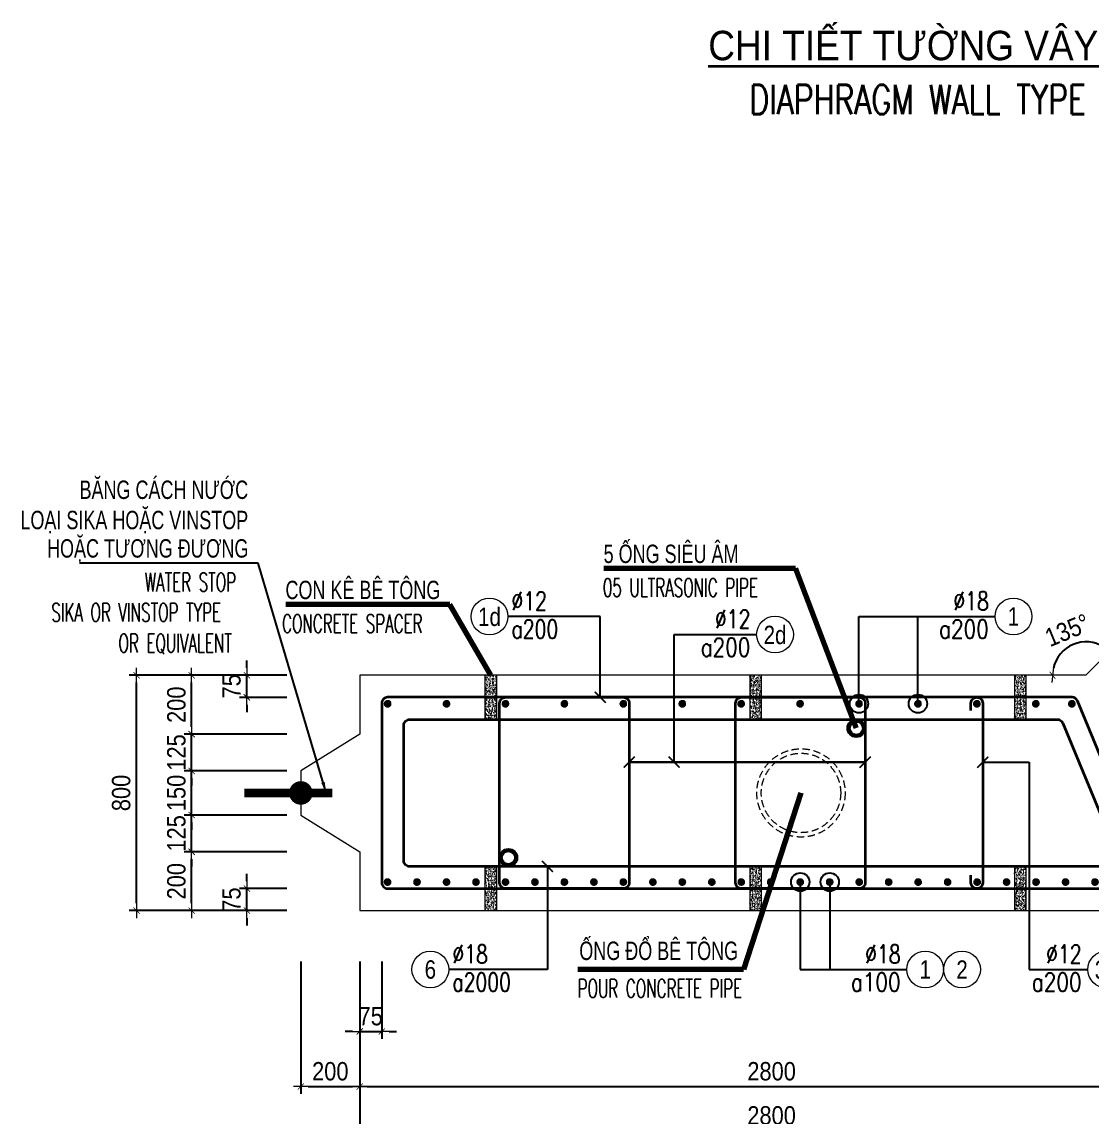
# Model space of a CAD drawing. Header units: millimetres. Extents: x -642477 to 1168880, y -27982 to 330379.
# Drawn here: x 577394 to 588307, y 92384 to 103552 of the extents above; entities that cross this region are included whole.
import ezdxf
from ezdxf.enums import TextEntityAlignment as Align

# ---------------------------------------------------------------- set-up
doc = ezdxf.new("R2010")
doc.units = ezdxf.units.MM
doc.linetypes.add('HIDDEN', pattern=[0.375, 0.25, -0.125])
doc.layers.get('0').update_dxf_attribs({"lineweight": 20})
doc.layers.get('Defpoints').update_dxf_attribs({"color": 151, "lineweight": 9})
for name, color, linetype, lineweight in [('NDC_S_BREAK-LINE', 1, 'Continuous', 15), ('NDC_S_DIAPHGRAM WALL', 3, 'Continuous', 20), ('NDC_S_DIM', 1, 'Continuous', 15), ('NDC_S_ENG TITLE', 3, 'Continuous', 20), ('NDC_S_HATCH MATERIAL', 8, 'Continuous', 13), ('NDC_S_LEADER', 1, 'Continuous', 15), ('NDC_S_LEVEL TEXT', 7, 'Continuous', 20), ('NDC_S_REBAR', 4, 'Continuous', 35), ('NDC_S_VN TEXT', 7, 'Continuous', 20), ('NDC_S_VN TITLE', 6, 'Continuous', 35)]:
    doc.layers.add(name, color=color, linetype=linetype, lineweight=lineweight)
doc.layers.add('NDC_S_REBAR DES.', color=2, linetype='Continuous')
doc.styles.add('ARIAL', font='arial.ttf', dxfattribs={"width": 0.8})
doc.styles.add('NDC_ARIAL', font='arial.ttf', dxfattribs={"width": 0.85})
doc.styles.add('NDC_DIM', font='', dxfattribs={"width": 0.75})
doc.styles.add('NDC_EN TXT', font='romans.shx', dxfattribs={"width": 0.8})
doc.styles.get('NDC_DIM').set_extended_font_data('Dotum')
doc.dimstyles.new('A1-NDC-1-25 (x3)', dxfattribs={"dimscale": 75, "dimtxt": 2.5, "dimasz": 1, "dimexe": 1, "dimexo": 0, "dimgap": 0.8, "dimtad": 1, "dimdec": 0, "dimlfac": 0.333333, "dimdsep": 46, "dimtxsty": 'NDC_ARIAL', "dimblk": 'DIMMARK', "dimcen": 49999.938995, "dimdle": 1.5, "dimclrd": 1, "dimclre": 1, "dimclrt": 3, "dimadec": 0, "dimazin": 0, "dimtfac": 1, "dimtdec": 0, "dimtix": 1, "dimtmove": 2, "dimatfit": 3, "dimfxl": 1, "dimarcsym": 0})
doc.dimstyles.new('NDC_dim_25', dxfattribs={"dimscale": 25, "dimtxt": 2.2, "dimasz": 1.5, "dimexe": 1.5, "dimexo": 2.5, "dimgap": 1, "dimtad": 1, "dimdec": 0, "dimzin": 0, "dimdsep": 46, "dimtxsty": 'NDC_DIM', "dimblk": 'DIMMARK', "dimcen": 0.09, "dimdle": 1.2, "dimclrd": 1, "dimclre": 1, "dimclrt": 3, "dimadec": 0, "dimazin": 0, "dimtfac": 1, "dimtdec": 0, "dimtix": 1, "dimtofl": 0, "dimtmove": 0, "dimatfit": 3, "dimfxl": 6, "dimfxlon": 1, "dimtolj": 1, "dimtzin": 0, "dimarcsym": 0})

# ---------------------------------------------------------------- blocks, each defined once
blk = doc.blocks.new('DIMMARK')
at = {"layer": 'NDC_S_DIM', "color": 1}
blk.add_line((-1.5, 0), (1, 0), dxfattribs=at)
at = {"layer": 'NDC_S_DIM', "color": 2, "const_width": 0.1}
blk.add_lwpolyline([(-0.424, -0.424), (0.424, 0.424)], dxfattribs=at)
blk = doc.blocks.new('Ong sieu am')
at = {"layer": 'NDC_S_HATCH MATERIAL'}
h = blk.add_hatch(dxfattribs=at)
h.set_pattern_fill('ANSI31', color=256, scale=20)
h.set_pattern_definition([(45, (0, 0), (-1.76776695, 1.76776695), [])])
h.paths.add_polyline_path([(-7119.3, 51158.9, 1), (-7179.3, 51158.9, 1)])
h.paths.add_polyline_path([(-7171.3, 51158.9, -1), (-7127.3, 51158.9, -1)], flags=16)
at = {"layer": 'NDC_S_REBAR DES.'}
for radius in [30, 22]:
    blk.add_circle((-7149.3, 51158.9), radius, dxfattribs=at)
blk = doc.blocks.new('ong do BT')
at = {"layer": 'NDC_S_HATCH MATERIAL', "linetype": 'HIDDEN', "ltscale": 100}
for radius in [150, 135]:
    blk.add_circle((-6323.7, 51237.8), radius, dxfattribs=at)
blk = doc.blocks.new('con ke BT')
at = {"layer": 'NDC_S_HATCH MATERIAL'}
h = blk.add_hatch(dxfattribs=at)
h.set_pattern_fill('AR-CONC', color=256, scale=2)
h.set_pattern_definition([(50, (0, 0), (14.3452037, -1.2550427), [1.5, -16.5]), (355, (0, 0), (-2.7750267, 15.0438427), [1.2, -13.2]), (100.451444, (1.195, -0.105), (11.570177, 13.7888), [1.274804, -14.0228422]), (46.1842, (0, 4), (21.3448266, -3.3103856), [2.25, -24.75]), (96.635635, (1.779, 3.724), (18.693239, 19.482372), [1.912207, -21.034275]), (351.184164, (0, 4), (18.693239, 19.482372), [1.8, -19.8]), (21, (2, 3), (11.938141, -8.0523778), [1.5, -16.5]), (326, (2, 3), (4.8663066, 14.503001), [1.2, -13.2]), (71.451445, (2.995, 2.329), (16.8044475, 6.450623), [1.274804, -14.0228422]), (37.5, (0, 0), (0.2431971, 6.6578771), [0, -13.04, 0, -13.4, 0, -13.25]), (7.5, (0, 0), (5.2613907, 7.8882342), [0, -7.64, 0, -12.74, 0, -5.05]), (327.5, (-4.46, 0), (10.6764487, -0.45109743), [0, -5, 0, -15.6, 0, -20.7]), (317.5, (-6.46, 0), (11.6637234, 2.0020996), [0, -6.5, 0, -10.36, 0, -14.7])])
h.paths.add_polyline_path([(-7076.9, 51430.9), (-7116.9, 51430.9), (-7116.9, 51280.9), (-7076.9, 51280.9)])
at = {"layer": 'NDC_S_BREAK-LINE'}
blk.add_lwpolyline([(-7116.9, 51430.9), (-7116.9, 51280.9), (-7076.9, 51280.9), (-7076.9, 51430.9)], close=True, dxfattribs=at)
blk = doc.blocks.new('*U929')
at = {"layer": 'NDC_S_LEADER', "xscale": 3, "yscale": 3, "zscale": 3}
blk.add_blockref('con ke BT', (21291, -154068), dxfattribs=at)
blk = doc.blocks.new('*U930')
at = {"layer": 'NDC_S_DIM', "color": 0, "linetype": 'ByBlock', "lineweight": -2, "transparency": 16777216}
for p in [(0, 0), (2700, 0), (5400, 0)]:
    blk.add_blockref('*U929', p, dxfattribs=at)
blk = doc.blocks.new('*U931')
at = {"layer": 'NDC_S_LEADER', "xscale": 3, "yscale": 3, "zscale": 3}
blk.add_blockref('con ke BT', (21291, -154068), dxfattribs=at)
blk = doc.blocks.new('*U932')
at = {"layer": 'NDC_S_DIM', "color": 0, "linetype": 'ByBlock', "lineweight": -2, "transparency": 16777216}
for p in [(0, 0), (2700, 0), (5400, 0)]:
    blk.add_blockref('*U931', p, dxfattribs=at)
blk = doc.blocks.new('*U367')
blk.add_circle((-2.5, 0), 2.5)
at = {"layer": 'NDC_S_VN TEXT', "color": 3, "style": 'NDC_EN TXT', "width": 0.75}
for tag, p in [('DK1', (0.5, 0.85)), ('KC1', (0.5, -2.97))]:
    blk.add_attdef(tag, p, '', height=2.5, dxfattribs=at)
at = {"layer": 'NDC_S_VN TEXT', "color": 7, "style": 'ARIAL', "width": 0.8}
blk.add_attdef('SH2', text='', height=2.5, dxfattribs=at).set_placement((-2.5, 0), align=Align.MIDDLE)
blk = doc.blocks.new('*U366')
blk.add_circle((2.5, 0), 2.5)
at = {"layer": 'NDC_S_VN TEXT', "color": 3, "style": 'NDC_EN TXT'}
for tag, width, p in [('DK2', 0.75, (-0.85, 0.85)), ('KC2', 0.8, (-0.85, -2.97))]:
    blk.add_attdef(tag, text='', height=2.5, dxfattribs=dict(at, width=width)).set_placement(p, align=Align.RIGHT)
at = {"layer": 'NDC_S_VN TEXT', "color": 7, "style": 'ARIAL', "width": 0.8}
blk.add_attdef('SH3', text='', height=2.5, dxfattribs=at).set_placement((2.5, 0), align=Align.MIDDLE)
blk = doc.blocks.new('kata_block_THEP')
at = {"layer": 'NDC_S_REBAR', "color": 0}
for p, q in [((-0.5, 0), (0.5, 0)), ((-0.35, 0.35), (0.35, -0.35)), ((0.35, 0.35), (-0.35, -0.35)), ((0, 0.5), (0, -0.5))]:
    blk.add_line(p, q, dxfattribs=at)
at = {"layer": 'NDC_S_REBAR', "color": 0, "const_width": 0.0833}
blk.add_lwpolyline([(-0.5, 0, 1), (0.5, 0, 1), (-0.5, 0, 1)], format="xyb", dxfattribs=at)
blk = doc.blocks.new('*U933')
at = {"layer": 'NDC_S_REBAR', "ltscale": 80, "xscale": 72, "yscale": 72, "zscale": 72}
blk.add_blockref('kata_block_THEP', (0, 0), dxfattribs=at)
blk = doc.blocks.new('*U934')
at = {"layer": 'NDC_S_LEVEL TEXT', "color": 0, "linetype": 'ByBlock', "lineweight": -2, "transparency": 16777216}
for p in [(0, 0), (600.9, 0), (1201.8, 0), (1802.7, 0), (2403.6, 0), (3004.5, 0), (3605.4, 0), (4206.3, 0), (4807.2, 0), (5408.1, 0), (6009, 0), (6609.9, 0)]:
    blk.add_blockref('*U933', p, dxfattribs=at)
blk = doc.blocks.new('*U927')
at = {"layer": 'NDC_S_REBAR', "ltscale": 80, "xscale": 72, "yscale": 72, "zscale": 72}
blk.add_blockref('kata_block_THEP', (0, 0), dxfattribs=at)
blk = doc.blocks.new('*U928')
at = {"layer": 'NDC_S_LEVEL TEXT', "color": 0, "linetype": 'ByBlock', "lineweight": -2, "transparency": 16777216}
for p in [(0, 0), (300.6, 0), (601.2, 0), (901.8, 0), (1202.4, 0), (1503, 0), (1803.6, 0), (2104.2, 0), (2404.8, 0), (2705.4, 0), (3006, 0), (3306.6, 0), (3607.2, 0), (3907.8, 0), (4208.4, 0), (4509, 0), (4809.6, 0), (5110.2, 0), (5410.8, 0), (5711.4, 0), (6012, 0), (6312.6, 0), (6613.2, 0), (6913.8, 0), (7214.4, 0), (7515, 0)]:
    blk.add_blockref('*U927', p, dxfattribs=at)
blk = doc.blocks.new('*D935')
at = {"layer": 'Defpoints', "color": 0, "ltscale": 100, "transparency": 16777216}
for p in [(580839, 93969), (581064, 93969), (581064, 93257)]:
    blk.add_point(p, dxfattribs=at)
at = {"layer": 'NDC_S_DIM', "color": 1, "lineweight": -2, "ltscale": 100, "transparency": 16777216}
for p, q in [((580839, 93969), (580839, 93182)), ((581064, 93969), (581064, 93182)), ((580764, 93257), (580689, 93257)), ((580839, 93257), (581064, 93257)), ((581139, 93257), (581214, 93257))]:
    blk.add_line(p, q, dxfattribs=at)
at = {"layer": 'NDC_S_DIM', "color": 1, "lineweight": -2, "ltscale": 100, "transparency": 16777216, "xscale": 75, "yscale": 75, "zscale": 75}
blk.add_blockref('DIMMARK', (580839, 93257), dxfattribs=at)
at = {"layer": 'NDC_S_DIM', "color": 1, "lineweight": -2, "ltscale": 100, "transparency": 16777216, "xscale": 75, "yscale": 75, "zscale": 75, "rotation": 180}
blk.add_blockref('DIMMARK', (581064, 93257), dxfattribs=at)
at = {"layer": 'NDC_S_DIM', "color": 3, "ltscale": 100, "transparency": 16777216, "insert": (580951, 93412), "char_height": 187.5, "attachment_point": 5, "style": 'NDC_ARIAL'}
blk.add_mtext('75', dxfattribs=at)
blk = doc.blocks.new('*D936')
at = {"layer": 'Defpoints', "color": 0, "ltscale": 100, "transparency": 16777216}
for p in [(580239, 93969), (580839, 93969), (580839, 92695)]:
    blk.add_point(p, dxfattribs=at)
at = {"layer": 'NDC_S_DIM', "color": 1, "lineweight": -2, "ltscale": 100, "transparency": 16777216}
for p, q in [((580239, 93969), (580239, 92620)), ((580839, 93969), (580839, 92620)), ((580314, 92695), (580764, 92695))]:
    blk.add_line(p, q, dxfattribs=at)
at = {"layer": 'NDC_S_DIM', "color": 1, "lineweight": -2, "ltscale": 100, "transparency": 16777216, "xscale": 75, "yscale": 75, "zscale": 75, "rotation": 180}
blk.add_blockref('DIMMARK', (580239, 92695), dxfattribs=at)
at = {"layer": 'NDC_S_DIM', "color": 1, "lineweight": -2, "ltscale": 100, "transparency": 16777216, "xscale": 75, "yscale": 75, "zscale": 75}
blk.add_blockref('DIMMARK', (580839, 92695), dxfattribs=at)
at = {"layer": 'NDC_S_DIM', "color": 3, "ltscale": 100, "transparency": 16777216, "insert": (580539, 92850), "char_height": 187.5, "attachment_point": 5, "style": 'NDC_ARIAL'}
blk.add_mtext('200', dxfattribs=at)
blk = doc.blocks.new('*D937')
at = {"layer": 'Defpoints', "color": 0, "ltscale": 100, "transparency": 16777216}
for p in [(579125, 95089), (580097, 95089), (580097, 94489)]:
    blk.add_point(p, dxfattribs=at)
at = {"layer": 'NDC_S_DIM', "color": 1, "lineweight": -2, "ltscale": 100, "transparency": 16777216}
for p, q in [((580097, 95089), (579050, 95089)), ((579125, 94564), (579125, 95014)), ((580097, 94489), (579050, 94489))]:
    blk.add_line(p, q, dxfattribs=at)
at = {"layer": 'NDC_S_DIM', "color": 1, "lineweight": -2, "ltscale": 100, "transparency": 16777216, "xscale": 75, "yscale": 75, "zscale": 75}
for p, rotation in [((579125, 95089), 90), ((579125, 94489), 270)]:
    blk.add_blockref('DIMMARK', p, dxfattribs=dict(at, rotation=rotation))
at = {"layer": 'NDC_S_DIM', "color": 3, "ltscale": 100, "transparency": 16777216, "insert": (578970, 94789), "char_height": 187.5, "attachment_point": 5, "rotation": 90, "style": 'NDC_ARIAL'}
blk.add_mtext('200', dxfattribs=at)
blk = doc.blocks.new('*D938')
at = {"layer": 'Defpoints', "color": 0, "ltscale": 100, "transparency": 16777216}
for p in [(579125, 95464), (580097, 95464), (580097, 95089)]:
    blk.add_point(p, dxfattribs=at)
at = {"layer": 'NDC_S_DIM', "color": 1, "lineweight": -2, "ltscale": 100, "transparency": 16777216}
for p, q in [((579125, 95539), (579125, 95614)), ((580097, 95464), (579050, 95464)), ((579125, 95089), (579125, 95464)), ((580097, 95089), (579050, 95089)), ((579125, 95014), (579125, 94939))]:
    blk.add_line(p, q, dxfattribs=at)
at = {"layer": 'NDC_S_DIM', "color": 1, "lineweight": -2, "ltscale": 100, "transparency": 16777216, "xscale": 75, "yscale": 75, "zscale": 75}
for p, rotation in [((579125, 95464), 270), ((579125, 95089), 90)]:
    blk.add_blockref('DIMMARK', p, dxfattribs=dict(at, rotation=rotation))
at = {"layer": 'NDC_S_DIM', "color": 3, "ltscale": 100, "transparency": 16777216, "insert": (578970, 95277), "char_height": 187.5, "attachment_point": 5, "rotation": 90, "style": 'NDC_ARIAL'}
blk.add_mtext('125', dxfattribs=at)
blk = doc.blocks.new('*D939')
at = {"layer": 'Defpoints', "color": 0, "ltscale": 100, "transparency": 16777216}
for p in [(579125, 95914), (580097, 95914), (580097, 95464)]:
    blk.add_point(p, dxfattribs=at)
at = {"layer": 'NDC_S_DIM', "color": 1, "lineweight": -2, "ltscale": 100, "transparency": 16777216}
for p, q in [((579125, 95989), (579125, 96064)), ((580097, 95914), (579050, 95914)), ((579125, 95464), (579125, 95914)), ((580097, 95464), (579050, 95464)), ((579125, 95389), (579125, 95314))]:
    blk.add_line(p, q, dxfattribs=at)
at = {"layer": 'NDC_S_DIM', "color": 1, "lineweight": -2, "ltscale": 100, "transparency": 16777216, "xscale": 75, "yscale": 75, "zscale": 75}
for p, rotation in [((579125, 95914), 270), ((579125, 95464), 90)]:
    blk.add_blockref('DIMMARK', p, dxfattribs=dict(at, rotation=rotation))
at = {"layer": 'NDC_S_DIM', "color": 3, "ltscale": 100, "transparency": 16777216, "insert": (578970, 95689), "char_height": 187.5, "attachment_point": 5, "rotation": 90, "style": 'NDC_ARIAL'}
blk.add_mtext('150', dxfattribs=at)
blk = doc.blocks.new('*D940')
at = {"layer": 'Defpoints', "color": 0, "ltscale": 100, "transparency": 16777216}
for p in [(579125, 96289), (580097, 96289), (580097, 95914)]:
    blk.add_point(p, dxfattribs=at)
at = {"layer": 'NDC_S_DIM', "color": 1, "lineweight": -2, "ltscale": 100, "transparency": 16777216}
for p, q in [((579125, 96364), (579125, 96439)), ((580097, 96289), (579050, 96289)), ((579125, 95914), (579125, 96289)), ((580097, 95914), (579050, 95914)), ((579125, 95839), (579125, 95764))]:
    blk.add_line(p, q, dxfattribs=at)
at = {"layer": 'NDC_S_DIM', "color": 1, "lineweight": -2, "ltscale": 100, "transparency": 16777216, "xscale": 75, "yscale": 75, "zscale": 75}
for p, rotation in [((579125, 96289), 270), ((579125, 95914), 90)]:
    blk.add_blockref('DIMMARK', p, dxfattribs=dict(at, rotation=rotation))
at = {"layer": 'NDC_S_DIM', "color": 3, "ltscale": 100, "transparency": 16777216, "insert": (578970, 96102), "char_height": 187.5, "attachment_point": 5, "rotation": 90, "style": 'NDC_ARIAL'}
blk.add_mtext('125', dxfattribs=at)
blk = doc.blocks.new('*D941')
at = {"layer": 'Defpoints', "color": 0, "ltscale": 100, "transparency": 16777216}
for p in [(579125, 96889), (580097, 96889), (580097, 96289)]:
    blk.add_point(p, dxfattribs=at)
at = {"layer": 'NDC_S_DIM', "color": 1, "lineweight": -2, "ltscale": 100, "transparency": 16777216}
for p, q in [((580097, 96889), (579050, 96889)), ((579125, 96364), (579125, 96814)), ((580097, 96289), (579050, 96289))]:
    blk.add_line(p, q, dxfattribs=at)
at = {"layer": 'NDC_S_DIM', "color": 1, "lineweight": -2, "ltscale": 100, "transparency": 16777216, "xscale": 75, "yscale": 75, "zscale": 75}
for p, rotation in [((579125, 96889), 90), ((579125, 96289), 270)]:
    blk.add_blockref('DIMMARK', p, dxfattribs=dict(at, rotation=rotation))
at = {"layer": 'NDC_S_DIM', "color": 3, "ltscale": 100, "transparency": 16777216, "insert": (578970, 96589), "char_height": 187.5, "attachment_point": 5, "rotation": 90, "style": 'NDC_ARIAL'}
blk.add_mtext('200', dxfattribs=at)
blk = doc.blocks.new('*D942')
at = {"layer": 'Defpoints', "color": 0, "ltscale": 100, "transparency": 16777216}
for p in [(578563, 96889), (580097, 96889), (580097, 94489)]:
    blk.add_point(p, dxfattribs=at)
at = {"layer": 'NDC_S_DIM', "color": 1, "lineweight": -2, "ltscale": 100, "transparency": 16777216}
for p, q in [((580097, 96889), (578488, 96889)), ((578563, 94564), (578563, 96814)), ((580097, 94489), (578488, 94489))]:
    blk.add_line(p, q, dxfattribs=at)
at = {"layer": 'NDC_S_DIM', "color": 1, "lineweight": -2, "ltscale": 100, "transparency": 16777216, "xscale": 75, "yscale": 75, "zscale": 75}
for p, rotation in [((578563, 96889), 90), ((578563, 94489), 270)]:
    blk.add_blockref('DIMMARK', p, dxfattribs=dict(at, rotation=rotation))
at = {"layer": 'NDC_S_DIM', "color": 3, "ltscale": 100, "transparency": 16777216, "insert": (578407, 95689), "char_height": 187.5, "attachment_point": 5, "rotation": 90, "style": 'NDC_ARIAL'}
blk.add_mtext('800', dxfattribs=at)
blk = doc.blocks.new('*D943')
at = {"layer": 'Defpoints', "color": 0, "ltscale": 100, "transparency": 16777216}
for p in [(579688, 94714), (580097, 94714), (580097, 94489)]:
    blk.add_point(p, dxfattribs=at)
at = {"layer": 'NDC_S_DIM', "color": 1, "lineweight": -2, "ltscale": 100, "transparency": 16777216}
for p, q in [((579688, 94789), (579688, 94864)), ((580097, 94714), (579613, 94714)), ((579688, 94489), (579688, 94714)), ((580097, 94489), (579613, 94489)), ((579688, 94414), (579688, 94339))]:
    blk.add_line(p, q, dxfattribs=at)
at = {"layer": 'NDC_S_DIM', "color": 1, "lineweight": -2, "ltscale": 100, "transparency": 16777216, "xscale": 75, "yscale": 75, "zscale": 75}
for p, rotation in [((579688, 94714), 270), ((579688, 94489), 90)]:
    blk.add_blockref('DIMMARK', p, dxfattribs=dict(at, rotation=rotation))
at = {"layer": 'NDC_S_DIM', "color": 3, "ltscale": 100, "transparency": 16777216, "insert": (579532, 94602), "char_height": 187.5, "attachment_point": 5, "rotation": 90, "style": 'NDC_ARIAL'}
blk.add_mtext('75', dxfattribs=at)
blk = doc.blocks.new('*D944')
at = {"layer": 'Defpoints', "color": 0, "ltscale": 100, "transparency": 16777216}
for p in [(579688, 96889), (580097, 96889), (580097, 96664)]:
    blk.add_point(p, dxfattribs=at)
at = {"layer": 'NDC_S_DIM', "color": 1, "lineweight": -2, "ltscale": 100, "transparency": 16777216}
for p, q in [((579688, 96964), (579688, 97039)), ((580097, 96889), (579613, 96889)), ((579688, 96664), (579688, 96889)), ((580097, 96664), (579613, 96664)), ((579688, 96589), (579688, 96514))]:
    blk.add_line(p, q, dxfattribs=at)
at = {"layer": 'NDC_S_DIM', "color": 1, "lineweight": -2, "ltscale": 100, "transparency": 16777216, "xscale": 75, "yscale": 75, "zscale": 75}
for p, rotation in [((579688, 96889), 270), ((579688, 96664), 90)]:
    blk.add_blockref('DIMMARK', p, dxfattribs=dict(at, rotation=rotation))
at = {"layer": 'NDC_S_DIM', "color": 3, "ltscale": 100, "transparency": 16777216, "insert": (579532, 96777), "char_height": 187.5, "attachment_point": 5, "rotation": 90, "style": 'NDC_ARIAL'}
blk.add_mtext('75', dxfattribs=at)
blk = doc.blocks.new('123')
at = {"layer": 'NDC_S_DIAPHGRAM WALL', "ltscale": 0.01}
blk.add_lwpolyline([(0, 2400), (8400, 2400), (14340, -3540), (13916, -3964), (13226, -3805), (12908, -4123), (13067, -4812), (12643, -5237), (7406, 0), (0, 0), (0, 600), (-600, 975), (-600, 1425), (0, 1800)], close=True, dxfattribs=at)
blk = doc.blocks.new('*D968')
at = {"layer": 'Defpoints', "color": 0, "ltscale": 100, "transparency": 16777216}
for p in [(580839, 93969), (589239, 93969), (589239, 92695)]:
    blk.add_point(p, dxfattribs=at)
at = {"layer": 'NDC_S_DIM', "color": 1, "lineweight": -2, "ltscale": 100, "transparency": 16777216}
for p, q in [((580839, 93969), (580839, 92620)), ((589239, 93969), (589239, 92620)), ((580914, 92695), (589164, 92695))]:
    blk.add_line(p, q, dxfattribs=at)
at = {"layer": 'NDC_S_DIM', "color": 1, "lineweight": -2, "ltscale": 100, "transparency": 16777216, "xscale": 75, "yscale": 75, "zscale": 75, "rotation": 180}
blk.add_blockref('DIMMARK', (580839, 92695), dxfattribs=at)
at = {"layer": 'NDC_S_DIM', "color": 1, "lineweight": -2, "ltscale": 100, "transparency": 16777216, "xscale": 75, "yscale": 75, "zscale": 75}
blk.add_blockref('DIMMARK', (589239, 92695), dxfattribs=at)
at = {"layer": 'NDC_S_DIM', "color": 3, "ltscale": 100, "transparency": 16777216, "insert": (585039, 92850), "char_height": 187.5, "attachment_point": 5, "style": 'NDC_ARIAL'}
blk.add_mtext('2800', dxfattribs=at)
blk = doc.blocks.new('*D969')
at = {"layer": 'Defpoints', "color": 0, "ltscale": 100, "transparency": 16777216}
for p in [(580839, 93969), (589239, 93969), (589239, 92245)]:
    blk.add_point(p, dxfattribs=at)
at = {"layer": 'NDC_S_DIM', "color": 1, "lineweight": -2, "ltscale": 100, "transparency": 16777216}
for p, q in [((580839, 93969), (580839, 92170)), ((589239, 93969), (589239, 92170)), ((580914, 92245), (589164, 92245))]:
    blk.add_line(p, q, dxfattribs=at)
at = {"layer": 'NDC_S_DIM', "color": 1, "lineweight": -2, "ltscale": 100, "transparency": 16777216, "xscale": 75, "yscale": 75, "zscale": 75, "rotation": 180}
blk.add_blockref('DIMMARK', (580839, 92245), dxfattribs=at)
at = {"layer": 'NDC_S_DIM', "color": 1, "lineweight": -2, "ltscale": 100, "transparency": 16777216, "xscale": 75, "yscale": 75, "zscale": 75}
blk.add_blockref('DIMMARK', (589239, 92245), dxfattribs=at)
at = {"layer": 'NDC_S_DIM', "color": 3, "ltscale": 100, "transparency": 16777216, "insert": (585039, 92400), "char_height": 187.5, "attachment_point": 5, "style": 'NDC_ARIAL'}
blk.add_mtext('2800', dxfattribs=at)
blk = doc.blocks.new('*D971')
at = {"layer": 'Defpoints', "color": 0, "ltscale": 100, "transparency": 16777216}
for p in [(593481, 102126), (588245, 97230), (580839, 96889), (588245, 96889), (588245, 96889)]:
    blk.add_point(p, dxfattribs=at)
at = {"layer": 'NDC_S_DIM', "color": 1, "lineweight": -2, "ltscale": 100, "transparency": 16777216}
blk.add_arc((588245, 96889), 341, 57.6444, 167.3547, dxfattribs=at)
at = {"layer": 'NDC_S_DIM', "color": 1, "lineweight": -2, "ltscale": 100, "transparency": 16777216, "xscale": 75, "yscale": 75, "zscale": 75}
for p, rotation in [((588485, 97130), 321.3217909856075), ((587904, 96889), 263.6773421311252)]:
    blk.add_blockref('DIMMARK', p, dxfattribs=dict(at, rotation=rotation))
at = {"layer": 'NDC_S_DIM', "color": 3, "ltscale": 100, "transparency": 16777216, "insert": (588055, 97348), "char_height": 187.5, "attachment_point": 5, "rotation": 22.4996, "style": 'NDC_ARIAL'}
blk.add_mtext('135°', dxfattribs=at)

msp = doc.modelspace()

# ---------------------------------------------------------------- linework, layer by layer
at = {"layer": 'NDC_S_DIAPHGRAM WALL', "ltscale": 0.01}
msp.add_lwpolyline([(580838.7, 96889.3), (580838.7, 96289.3), (580238.7, 95914.3), (580238.7, 95464.3), (580838.7, 95089.3), (580838.7, 94489.3)], dxfattribs=at)
at = {"layer": 'NDC_S_DIAPHGRAM WALL', "ltscale": 50, "const_width": 90}
msp.add_lwpolyline([(580560.7, 95689.3), (579660.7, 95689.3)], dxfattribs=at)
at = {"layer": 'NDC_S_DIAPHGRAM WALL', "ltscale": 50, "const_width": 120}
msp.add_lwpolyline([(580298.7, 95689.3, -1), (580178.7, 95689.3, -1)], format="xyb", close=True, dxfattribs=at)
at = {"layer": 'NDC_S_DIM'}
msp.add_circle((586981.1, 93889.2), 187.5, dxfattribs=at)
at = {"layer": 'NDC_S_REBAR'}
for points in [[(581123.7, 96664.3, 0.4142136), (581063.7, 96604.3), (581063.7, 94774.3, 0.4142136), (581123.7, 94714.3), (581123.7, 94714.3), (588860.8, 94714.3, 0.5345087), (588916.3, 94797.2), (588158.3, 96627.2, 0.3033487), (588102.9, 96664.3)], [(582325.6, 96664.3), (583526.9, 96664.3, -0.4142136), (583586.9, 96604.3), (583586.9, 94774.3, -0.4142136), (583526.9, 94714.3), (582325.6, 94714.3, -0.4142136), (582265.6, 94774.3), (582265.6, 96604.3, -0.4142136)], [(584731.6, 96664.3), (585932.9, 96664.3, -0.4142136), (585992.9, 96604.3), (585992.9, 94774.3, -0.4142136), (585932.9, 94714.3), (584731.6, 94714.3, -0.4142136), (584671.6, 94774.3), (584671.6, 96604.3, -0.4142136)], [(581348.7, 96439.3), (587952.5, 96439.3, -0.3033487), (588007.9, 96402.2), (588579.5, 95022.2, -0.5345087), (588524.1, 94939.3), (581348.7, 94939.3, -0.4142136), (581288.7, 94999.3), (581288.7, 96379.3, -0.4142136)]]:
    msp.add_lwpolyline(points, format="xyb", close=True, dxfattribs=at)
msp.add_lwpolyline([(587072.1, 96528.4), (587072.1, 96604.3, -0.4142136), (587132.1, 96664.3, -0.4142136), (587192.1, 96604.3), (587192.1, 94774.3, -0.4142136), (587132.1, 94714.3, -0.4142136), (587072.1, 94774.3), (587072.1, 94850.2)], format="xyb", dxfattribs=at)

# ---------------------------------------------------------------- block references
at = {"layer": 'NDC_S_DIM', "ltscale": 80, "xscale": 75, "yscale": 75, "zscale": 75}
for name, p, values in [('*U367', (582349.8, 97489.3), {'SH2': '1d', 'DK1': '%%c12', 'KC1': 'a200'}), ('*U366', (587317.7, 97489.3), {'SH3': '1', 'DK2': '%%C18', 'KC2': 'a200'}), ('*U366', (584886.6, 97304.3), {'SH3': '2d', 'DK2': '%%c12', 'KC2': 'a200'}), ('*U367', (581746.7, 93889.2), {'SH2': '6', 'DK1': '%%C18', 'KC1': 'a2000'}), ('*U366', (586418.6, 93889.2), {'SH3': '1', 'DK2': '%%C18', 'KC2': 'a100'}), ('*U366', (588264.2, 93889.2), {'SH3': '3d', 'DK2': '%%c12', 'KC2': 'a200'})]:
    msp.add_blockref(name, p, dxfattribs=at).add_auto_attribs(values)
at = {"layer": 'NDC_S_DIM'}
for name, p in [('*U930', (582175.2, 96664.3)), ('*U932', (582175.2, 94714.3))]:
    msp.add_blockref(name, p, dxfattribs=at)
at = {"layer": 'NDC_S_LEADER', "xscale": -1, "rotation": 180}
msp.add_blockref('123', (580838.7, 96889.3), dxfattribs=at)
at = {"layer": 'NDC_S_LEADER', "xscale": 3, "yscale": 3, "zscale": 3}
for name, p in [('Ong sieu am', (607350.8, -57127.3)), ('ong do BT', (604309.9, -58024.2)), ('Ong sieu am', (603803.4, -58447.3))]:
    msp.add_blockref(name, p, dxfattribs=at)
at = {"layer": 'NDC_S_LEVEL TEXT'}
msp.add_blockref('*U934', (581123.1, 96598.3), dxfattribs=at)
at = {"layer": 'NDC_S_LEVEL TEXT', "extrusion": (0, 0, -1), "zscale": -1, "rotation": 180}
msp.add_blockref('*U928', (-581123.1, 94780.3), dxfattribs=at)
at = {"layer": 'NDC_S_REBAR', "ltscale": 80, "xscale": 72, "yscale": 72, "zscale": 72}
msp.add_blockref('kata_block_THEP', (588100.7, 96598.3), dxfattribs=at)

# ---------------------------------------------------------------- texts
at = {"layer": 'NDC_S_ENG TITLE', "style": 'NDC_EN TXT', "width": 0.75}
msp.add_text('DIAPHRAGM WALL TYPE TV4 (Q: 01)', height=300, dxfattribs=at).set_placement((587503.2, 102738.2), align=Align.MIDDLE)
at = {"layer": 'NDC_S_ENG TITLE', "style": 'NDC_EN TXT', "width": 0.6}
for s, p in [('WATER STOP', (578647.8, 97838.9)), ('05 ULTRASONIC PIPE', (583318.9, 97783.5)), ('SIKA OR VINSTOP TYPE', (577694.2, 97530.2)), ('CONCRETE SPACER', (580047.8, 97416.4)), ('OR EQUIVALENT', (578379.9, 97216.8)), ('POUR CONCRETE PIPE', (583061.4, 93695.6))]:
    msp.add_text(s, height=187.5, dxfattribs=at).set_placement(p, align=Align.MIDDLE_LEFT)
at = {"layer": 'NDC_S_LEVEL TEXT', "style": 'NDC_ARIAL', "width": 0.7}
for s, p in [('BĂNG CÁCH NƯỚC', (577981.8, 98781)), ('LOẠI SIKA HOẶC VINSTOP', (577379.1, 98472.4)), ('HOẶC TƯƠNG ĐƯƠNG', (577650.7, 98183)), ('5 ỐNG SIÊU ÂM', (583326.2, 98127.7)), ('CON KÊ BÊ TÔNG', (580081.7, 97759.3)), ('ỐNG ĐỔ BÊ TÔNG', (583078.2, 94079.7))]:
    msp.add_text(s, height=187.5, dxfattribs=at).set_placement(p, align=Align.MIDDLE_LEFT)
at = {"layer": 'NDC_S_VN TEXT', "color": 7, "style": 'ARIAL', "width": 0.8}
msp.add_text('2', height=187.5, dxfattribs=at).set_placement((586981.1, 93889.2), align=Align.MIDDLE)
at = {"layer": 'NDC_S_VN TITLE', "style": 'NDC_ARIAL', "width": 0.9}
msp.add_text('%%UCHI TIẾT TƯỜNG VÂY TV4 (SL: 01)', height=300, dxfattribs=at).set_placement((587503.2, 103311.4), align=Align.MIDDLE)

# ---------------------------------------------------------------- dimensions: what is measured, and where the dimension line sits
at = {"layer": 'NDC_S_DIM', "ltscale": 100}
dim = msp.add_angular_dim_2l(base=(588244.6, 97229.8), line1=((593481.4, 102125.9), (588244.6, 96889.3)), line2=((588244.6, 96889.3), (580838.7, 96889.3)), dimstyle='A1-NDC-1-25 (x3)', dxfattribs=at)
dim.commit()
dim.dimension.update_dxf_attribs({"geometry": '*D971', "text_midpoint": (588054.7, 97347.8)})
for base, p1, p2, picture, middle in [((578562.8, 96889.3), (580096.7, 94489.3), (580096.7, 96889.3), '*D942', (578407, 95689.3)), ((579125.3, 96889.3), (580096.7, 96289.3), (580096.7, 96889.3), '*D941', (578969.5, 96589.3)), ((579687.8, 96889.3), (580096.7, 96664.3), (580096.7, 96889.3), '*D944', (579532.4, 96776.8)), ((579125.3, 96289.3), (580096.7, 95914.3), (580096.7, 96289.3), '*D940', (578969.5, 96101.8)), ((579125.3, 95914.3), (580096.7, 95464.3), (580096.7, 95914.3), '*D939', (578969.5, 95689.3)), ((579125.3, 95464.3), (580096.7, 95089.3), (580096.7, 95464.3), '*D938', (578969.5, 95276.8)), ((579125.3, 95089.3), (580096.7, 94489.3), (580096.7, 95089.3), '*D937', (578969.5, 94789.3)), ((579687.8, 94714.3), (580096.7, 94489.3), (580096.7, 94714.3), '*D943', (579532.4, 94601.8))]:
    dim = msp.add_linear_dim(base=base, p1=p1, p2=p2, angle=90, dimstyle='A1-NDC-1-25 (x3)', dxfattribs=at)
    dim.commit()
    dim.dimension.update_dxf_attribs({"geometry": picture, "text_midpoint": middle})
for base, p1, p2, picture, middle in [((580838.7, 92694.6), (580238.7, 93969.3), (580838.7, 93969.3), '*D936', (580538.7, 92850.3)), ((581063.7, 93257.1), (580838.7, 93969.3), (581063.7, 93969.3), '*D935', (580951.2, 93412.4)), ((589238.7, 92694.6), (580838.7, 93969.3), (589238.7, 93969.3), '*D968', (585038.7, 92850.3)), ((589238.7, 92244.6), (580838.7, 93969.3), (589238.7, 93969.3), '*D969', (585038.7, 92400.3))]:
    dim = msp.add_linear_dim(base=base, p1=p1, p2=p2, dimstyle='A1-NDC-1-25 (x3)', dxfattribs=at)
    dim.commit()
    dim.dimension.update_dxf_attribs({"geometry": picture, "text_midpoint": middle})

# ---------------------------------------------------------------- leaders
at = {"layer": 'NDC_S_LEADER'}
for points, override in [([(580496.4, 95689.3), (579805.1, 98032.6), (577982.7, 98032.6)], {"dimasz": 4.5}), ([(585902.9, 96349.3), (585284.1, 97977.2), (583327.1, 97977.2)], {"dimasz": 4.5, "dimlwd": 65533}), ([(582175.2, 96889.3), (581759.3, 97610.1), (580087.2, 97610.1)], {"dimasz": 4.5, "dimlwd": 65533}), ([(583291.1, 96664.3), (583291.1, 97489.3), (582349.8, 97489.3)], {"dimasz": 4.5, "dimldrblk": 'ArchTick'}), ([(585930.3, 96598.3), (585930.3, 97489.3), (587317.7, 97489.3)], {"dimasz": 7.5, "dimldrblk": 'DotBlank'}), ([(586531.2, 96598.3), (586531.2, 97489.3), (587317.7, 97489.3)], {"dimasz": 7.5, "dimldrblk": 'DotBlank'}), ([(584044.9, 96003.5), (584044.9, 97304.3), (584886.6, 97304.3)], {"dimasz": 4.5, "dimldrblk": 'ArchTick'}), ([(583586.9, 96003.5), (585992.9, 96003.5)], {"dimasz": 4.5, "dimldrblk": 'ArchTick'}), ([(585992.9, 96003.5), (583586.9, 96003.5)], {"dimasz": 4.5, "dimldrblk": 'ArchTick'}), ([(587192.1, 96003.5), (587665.9, 96003.5)], {"dimasz": 4.5, "dimldrblk": 'ArchTick'}), ([(587665.9, 96003.5), (587665.9, 93889.2), (588264.2, 93889.2)], {"dimasz": 7.5, "dimldrblk": 'None'}), ([(585338.7, 95689.3), (584751.7, 93889.2), (583062.3, 93889.2)], {"dimasz": 4.5, "dimlwd": 65533}), ([(582752.5, 94939.3), (582752.5, 93889.2), (581746.7, 93889.2)], {"dimasz": 4.5, "dimldrblk": 'ArchTick'}), ([(585331.5, 94780.3), (585331.5, 93889.2), (586418.6, 93889.2)], {"dimasz": 7.5, "dimldrblk": 'DotBlank'}), ([(585632.1, 94780.3), (585632.1, 93889.2), (586418.6, 93889.2)], {"dimasz": 7.5, "dimldrblk": 'DotBlank'})]:
    msp.add_leader(points, dimstyle='NDC_dim_25', override=override, dxfattribs=at)

doc.saveas('drawing.dxf')
